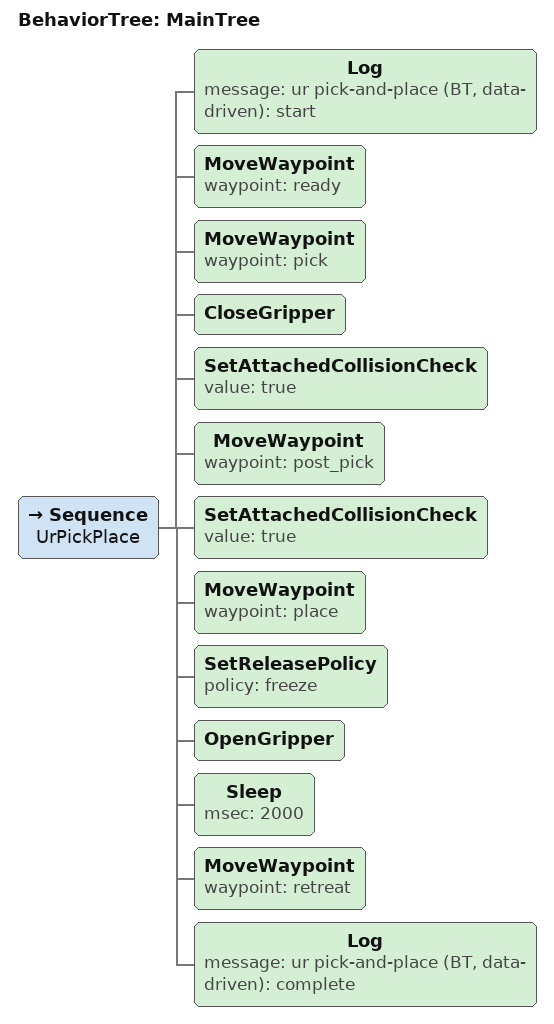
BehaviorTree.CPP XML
<?xml version="1.0" encoding="UTF-8"?>
<!-- Generated by the TrainIt Setup Assistant (pick_and_place). Uniform MoveWaypoint sequence; every DOF is in config/bt_params.yaml. -->
<root BTCPP_format="4" main_tree_to_execute="MainTree">
  <BehaviorTree ID="MainTree">
    <Sequence name="UrPickPlace">
      <Log message="ur pick-and-place (BT, data-driven): start"/>

      <MoveWaypoint waypoint="ready"/>
      <MoveWaypoint waypoint="pick"/>
      <CloseGripper/>
      <SetAttachedCollisionCheck value="true"/>
      <MoveWaypoint waypoint="post_pick"/>
      <SetAttachedCollisionCheck value="true"/>
      <MoveWaypoint waypoint="place"/>
      <SetReleasePolicy policy="freeze"/>
      <OpenGripper/>
      <Sleep msec="2000"/>
      <MoveWaypoint waypoint="retreat"/>

      <Log message="ur pick-and-place (BT, data-driven): complete"/>
    </Sequence>
  </BehaviorTree>
</root>
